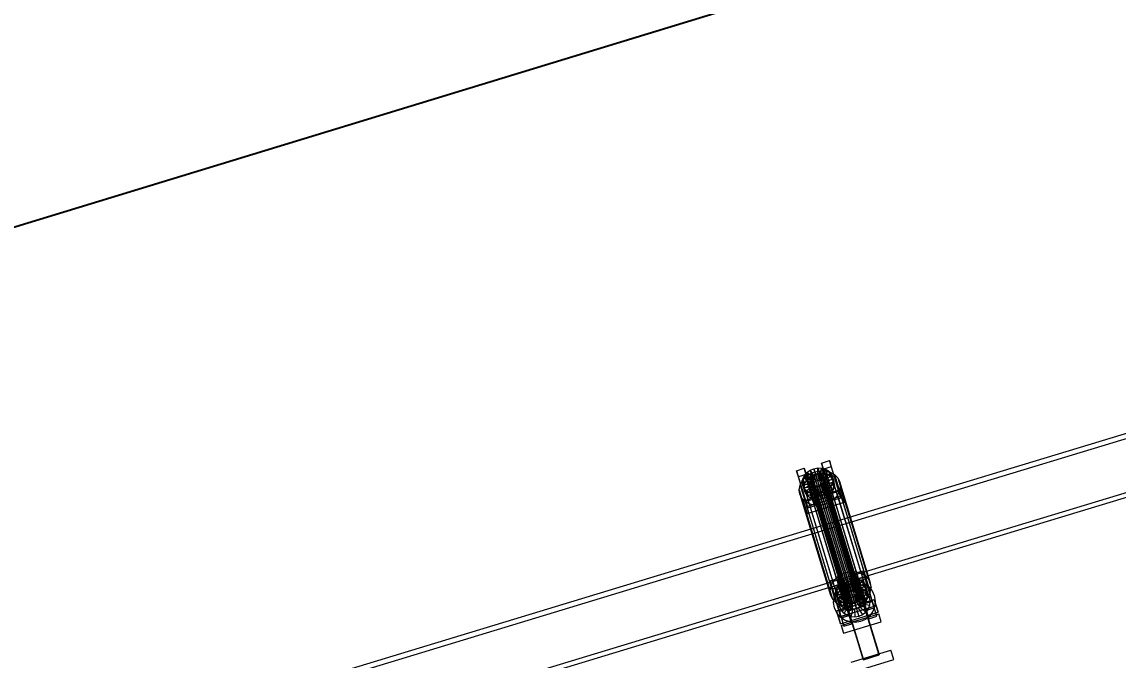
# Model space of a CAD drawing. Header units: millimetres. Extents: x -1970 to 34302, y -65268 to 6837.
# Drawn here: x 19881 to 21219, y 1930 to 2710 of the extents above; entities that cross this region are included whole.
import ezdxf

# ---------------------------------------------------------------- set-up
doc = ezdxf.new("R2010")
doc.units = ezdxf.units.MM
doc.layers.add('COTAS_P', color=1, linetype='Continuous', lineweight=0)
doc.layers.add('lateral_C02', color=7, linetype='Continuous', lineweight=0)
doc.dimstyles.new('R19_100', dxfattribs={"dimtxt": 250, "dimasz": 150, "dimexe": 150, "dimexo": 80, "dimgap": 100, "dimtad": 1, "dimtih": 1, "dimtoh": 1, "dimdsep": 46, "dimcen": 0.09, "dimadec": 0, "dimazin": 0, "dimtfac": 1, "dimtdec": 4, "dimtofl": 0, "dimtmove": 0, "dimatfit": 3, "dimfxl": 1, "dimtolj": 1, "dimtzin": 0, "dimarcsym": 0})

# ---------------------------------------------------------------- blocks, each defined once
blk = doc.blocks.new('*D3')
at = {"layer": 'COTAS_P', "color": 0, "lineweight": -2, "transparency": 16777216}
for p, q in [((25334.8, 3271.6), (25051.3, 4199.2)), ((16158.2, 1324.5), (24951.7, 4011.9)), ((16254.4, 496.5), (15970.9, 1424.2))]:
    blk.add_line(p, q, dxfattribs=at)
at = {"layer": 'COTAS_P', "color": 0, "transparency": 16777216}
for points in [[(24944.4, 4035.8), (24959, 3988), (25095.1, 4055.8)], [(16150.9, 1348.5), (16165.5, 1300.6), (16014.7, 1280.7)]]:
    blk.add_solid(points, dxfattribs=at)
at = {"layer": 'Defpoints', "color": 0, "transparency": 16777216}
for p in [(25095.1, 4055.8), (25358.2, 3195.1), (16277.8, 420)]:
    blk.add_point(p, dxfattribs=at)

msp = doc.modelspace()

# ---------------------------------------------------------------- linework, layer by layer
at = {"layer": 'lateral_C02'}
for p, q in [((21805.732, 2382.347), (20868.033, 2097.526)), ((20869.777, 2091.785), (21807.476, 2376.606)), ((20888.037, 2031.668), (21825.736, 2316.489)), ((21827.48, 2310.748), (20889.781, 2025.927)), ((20857.151, 2171.037), (20866.714, 2173.959)), ((20859.485, 2163.353), (20857.151, 2171.037)), ((20857.151, 2171.037), (20868.674, 2133.444)), ((20866.714, 2173.959), (20869.048, 2166.276)), ((20878.237, 2136.366), (20866.714, 2173.959)), ((20826.548, 2161.684), (20836.111, 2164.607)), ((20828.882, 2154.001), (20826.548, 2161.684)), ((20826.548, 2161.684), (20838.071, 2124.091)), ((20838.445, 2156.923), (20828.882, 2154.001)), ((20840.405, 2116.408), (20828.882, 2154.001)), ((20833.499, 2149.296), (20837.56, 2153.995)), ((20834.303, 2151.891), (20836.246, 2155.855)), ((20836.111, 2164.607), (20838.445, 2156.923)), ((20847.635, 2127.014), (20836.111, 2164.607)), ((20836.246, 2155.855), (20839.284, 2159.37)), ((20844.706, 2152.384), (20836.246, 2155.855)), ((20836.246, 2155.855), (20838.246, 2149.269)), ((20837.56, 2153.995), (20842.81, 2157.772)), ((20837.56, 2153.995), (20875.068, 2030.511)), ((20838.445, 2156.923), (20849.968, 2119.331)), ((20839.284, 2159.37), (20843.211, 2162.196)), ((20846.145, 2154.049), (20839.284, 2159.37)), ((20839.284, 2159.37), (20841.284, 2152.784)), ((20845.211, 2155.61), (20841.284, 2152.784)), ((20842.81, 2157.772), (20848.889, 2160.372)), ((20842.81, 2157.772), (20880.317, 2034.288)), ((20843.211, 2162.196), (20847.758, 2164.14)), ((20848.005, 2155.387), (20843.211, 2162.196)), ((20843.211, 2162.196), (20845.211, 2155.61)), ((20844.372, 2153.482), (20845.811, 2155.146)), ((20846.145, 2154.049), (20844.706, 2152.384)), ((20849.759, 2157.554), (20845.211, 2155.61)), ((20845.211, 2155.61), (20850.005, 2148.802)), ((20845.811, 2155.146), (20847.671, 2156.485)), ((20845.811, 2155.146), (20889.32, 2011.905)), ((20848.005, 2155.387), (20846.145, 2154.049)), ((20848.145, 2147.463), (20846.145, 2154.049)), ((20847.671, 2156.485), (20849.825, 2157.406)), ((20847.671, 2156.485), (20891.18, 2013.244)), ((20847.758, 2164.14), (20852.616, 2165.07)), ((20850.159, 2156.308), (20847.758, 2164.14)), ((20847.758, 2164.14), (20849.759, 2157.554)), ((20850.159, 2156.308), (20848.005, 2155.387)), ((20850.005, 2148.802), (20848.005, 2155.387)), ((20848.889, 2160.372), (20855.384, 2161.615)), ((20848.889, 2160.372), (20886.397, 2036.888)), ((20854.617, 2158.485), (20849.759, 2157.554)), ((20849.759, 2157.554), (20852.159, 2149.723)), ((20849.825, 2157.406), (20852.127, 2157.847)), ((20849.825, 2157.406), (20893.334, 2014.165)), ((20852.46, 2156.749), (20850.159, 2156.308)), ((20852.159, 2149.723), (20850.159, 2156.308)), ((20852.127, 2157.847), (20854.418, 2157.777)), ((20852.127, 2157.847), (20895.635, 2014.605)), ((20852.46, 2156.749), (20852.616, 2165.07)), ((20854.752, 2156.679), (20852.46, 2156.749)), ((20854.46, 2150.163), (20852.46, 2156.749)), ((20852.616, 2165.07), (20857.454, 2164.923)), ((20852.616, 2165.07), (20854.617, 2158.485)), ((20854.418, 2157.777), (20856.544, 2157.201)), ((20854.418, 2157.777), (20897.927, 2014.535)), ((20854.617, 2158.485), (20854.46, 2150.163)), ((20859.455, 2158.337), (20854.617, 2158.485)), ((20854.752, 2156.679), (20857.454, 2164.923)), ((20856.878, 2156.104), (20854.752, 2156.679)), ((20856.752, 2150.093), (20854.752, 2156.679)), ((20855.384, 2161.615), (20861.851, 2161.418)), ((20855.384, 2161.615), (20892.891, 2038.131)), ((20856.544, 2157.201), (20858.36, 2156.16)), ((20856.544, 2157.201), (20900.053, 2013.96)), ((20859.455, 2158.337), (20856.752, 2150.093)), ((20856.878, 2156.104), (20861.942, 2163.708)), ((20858.693, 2155.062), (20856.878, 2156.104)), ((20858.878, 2149.518), (20856.878, 2156.104)), ((20857.454, 2164.923), (20861.942, 2163.708)), ((20857.454, 2164.923), (20859.455, 2158.337)), ((20858.36, 2156.16), (20859.741, 2154.722)), ((20858.36, 2156.16), (20901.868, 2012.918)), ((20858.693, 2155.062), (20865.775, 2161.509)), ((20860.074, 2153.625), (20858.693, 2155.062)), ((20860.693, 2148.476), (20858.693, 2155.062)), ((20863.943, 2157.123), (20858.878, 2149.518)), ((20863.943, 2157.123), (20859.455, 2158.337)), ((20869.048, 2166.276), (20859.485, 2163.353)), ((20871.008, 2125.76), (20859.485, 2163.353)), ((20859.741, 2154.722), (20860.593, 2152.988)), ((20859.741, 2154.722), (20903.249, 2011.481)), ((20860.074, 2153.625), (20868.69, 2158.475)), ((20867.775, 2154.923), (20860.693, 2148.476)), ((20870.49, 2154.813), (20860.926, 2151.89)), ((20861.851, 2161.418), (20867.851, 2159.794)), ((20861.851, 2161.418), (20899.359, 2037.934)), ((20861.942, 2163.708), (20865.775, 2161.509)), ((20861.942, 2163.708), (20863.943, 2157.123)), ((20867.775, 2154.923), (20863.943, 2157.123)), ((20865.775, 2161.509), (20868.69, 2158.475)), ((20865.775, 2161.509), (20867.775, 2154.923)), ((20870.69, 2151.889), (20867.775, 2154.923)), ((20867.851, 2159.794), (20872.974, 2156.854)), ((20867.851, 2159.794), (20905.359, 2036.31)), ((20868.69, 2158.475), (20870.49, 2154.813)), ((20868.69, 2158.475), (20870.69, 2151.889)), ((20869.048, 2166.276), (20880.571, 2128.683)), ((20872.49, 2148.227), (20870.49, 2154.813)), ((20870.49, 2154.813), (20871.051, 2150.772)), ((20872.974, 2156.854), (20876.872, 2152.798)), ((20872.974, 2156.854), (20910.482, 2033.37)), ((20829.945, 2138.457), (20830.901, 2143.996)), ((20830.901, 2143.996), (20833.499, 2149.296)), ((20830.901, 2143.996), (20868.409, 2020.512)), ((20833.499, 2149.296), (20871.006, 2025.812)), ((20833.588, 2147.747), (20834.303, 2151.891)), ((20843.446, 2148.543), (20833.588, 2147.747)), ((20833.588, 2147.747), (20835.588, 2141.161)), ((20834.149, 2143.707), (20833.588, 2147.747)), ((20843.712, 2146.629), (20834.149, 2143.707)), ((20834.149, 2143.707), (20836.149, 2137.121)), ((20835.949, 2140.045), (20834.149, 2143.707)), ((20843.785, 2150.506), (20834.303, 2151.891)), ((20834.303, 2151.891), (20836.303, 2145.305)), ((20836.303, 2145.305), (20835.588, 2141.161)), ((20835.588, 2141.161), (20845.447, 2141.957)), ((20835.588, 2141.161), (20836.149, 2137.121)), ((20844.565, 2144.895), (20835.949, 2140.045)), ((20838.246, 2149.269), (20836.303, 2145.305)), ((20836.303, 2145.305), (20845.786, 2143.92)), ((20841.284, 2152.784), (20838.246, 2149.269)), ((20838.246, 2149.269), (20846.706, 2145.798)), ((20845.946, 2143.457), (20838.864, 2137.01)), ((20841.284, 2152.784), (20848.145, 2147.463)), ((20847.761, 2142.416), (20842.696, 2134.811)), ((20843.113, 2149.641), (20843.452, 2151.604)), ((20843.379, 2147.727), (20843.113, 2149.641)), ((20843.113, 2149.641), (20886.622, 2006.4)), ((20844.231, 2145.992), (20843.379, 2147.727)), ((20843.379, 2147.727), (20886.888, 2004.486)), ((20843.785, 2150.506), (20843.446, 2148.543)), ((20845.447, 2141.957), (20843.446, 2148.543)), ((20843.446, 2148.543), (20843.712, 2146.629)), ((20843.452, 2151.604), (20844.372, 2153.482)), ((20843.452, 2151.604), (20886.961, 2008.362)), ((20845.713, 2140.044), (20843.712, 2146.629)), ((20843.712, 2146.629), (20844.565, 2144.895)), ((20844.706, 2152.384), (20843.785, 2150.506)), ((20845.786, 2143.92), (20843.785, 2150.506)), ((20845.612, 2144.555), (20844.231, 2145.992)), ((20844.231, 2145.992), (20887.74, 2002.751)), ((20844.372, 2153.482), (20887.881, 2010.24)), ((20846.565, 2138.309), (20844.565, 2144.895)), ((20844.565, 2144.895), (20845.946, 2143.457)), ((20846.706, 2145.798), (20844.706, 2152.384)), ((20845.447, 2141.957), (20845.786, 2143.92)), ((20845.713, 2140.044), (20845.447, 2141.957)), ((20847.428, 2143.513), (20845.612, 2144.555)), ((20845.612, 2144.555), (20889.121, 2001.314)), ((20845.786, 2143.92), (20846.706, 2145.798)), ((20847.946, 2136.872), (20845.946, 2143.457)), ((20845.946, 2143.457), (20847.761, 2142.416)), ((20846.706, 2145.798), (20848.145, 2147.463)), ((20849.887, 2141.84), (20847.184, 2133.596)), ((20849.554, 2142.938), (20847.428, 2143.513)), ((20847.428, 2143.513), (20890.936, 2000.272)), ((20849.761, 2135.83), (20847.761, 2142.416)), ((20847.761, 2142.416), (20849.887, 2141.84)), ((20848.145, 2147.463), (20850.005, 2148.802)), ((20851.845, 2142.868), (20849.554, 2142.938)), ((20849.554, 2142.938), (20893.062, 1999.696)), ((20851.887, 2135.254), (20849.887, 2141.84)), ((20849.887, 2141.84), (20852.179, 2141.77)), ((20850.005, 2148.802), (20852.159, 2149.723)), ((20854.147, 2143.309), (20851.845, 2142.868)), ((20851.845, 2142.868), (20895.354, 1999.627)), ((20852.179, 2141.77), (20852.022, 2133.449)), ((20852.159, 2149.723), (20854.46, 2150.163)), ((20852.179, 2141.77), (20854.48, 2142.211)), ((20854.179, 2135.185), (20852.179, 2141.77)), ((20856.301, 2144.23), (20854.147, 2143.309)), ((20854.147, 2143.309), (20897.655, 2000.067)), ((20854.46, 2150.163), (20856.752, 2150.093)), ((20854.48, 2142.211), (20856.634, 2143.132)), ((20854.48, 2142.211), (20856.881, 2134.379)), ((20856.48, 2135.625), (20854.48, 2142.211)), ((20858.161, 2145.568), (20856.301, 2144.23)), ((20856.301, 2144.23), (20899.809, 2000.988)), ((20856.634, 2143.132), (20858.494, 2144.471)), ((20856.634, 2143.132), (20861.428, 2136.323)), ((20858.634, 2136.546), (20856.634, 2143.132)), ((20856.752, 2150.093), (20858.878, 2149.518)), ((20859.6, 2147.233), (20858.161, 2145.568)), ((20858.161, 2145.568), (20901.669, 2002.327)), ((20858.494, 2144.471), (20859.933, 2146.136)), ((20858.494, 2144.471), (20865.355, 2139.149)), ((20860.494, 2137.885), (20858.494, 2144.471)), ((20858.878, 2149.518), (20860.693, 2148.476)), ((20860.52, 2149.111), (20859.6, 2147.233)), ((20859.6, 2147.233), (20903.109, 2003.992)), ((20859.933, 2146.136), (20860.854, 2148.013)), ((20859.933, 2146.136), (20868.393, 2142.664)), ((20861.934, 2139.55), (20859.933, 2146.136)), ((20860.926, 2151.89), (20860.074, 2153.625)), ((20862.074, 2147.039), (20860.074, 2153.625)), ((20860.859, 2151.074), (20860.52, 2149.111)), ((20860.52, 2149.111), (20904.029, 2005.87)), ((20860.593, 2152.988), (20860.859, 2151.074)), ((20904.102, 2009.746), (20860.593, 2152.988)), ((20860.693, 2148.476), (20862.074, 2147.039)), ((20860.854, 2148.013), (20861.192, 2149.976)), ((20860.854, 2148.013), (20870.336, 2146.629)), ((20862.854, 2141.428), (20860.854, 2148.013)), ((20860.859, 2151.074), (20904.368, 2007.832)), ((20860.926, 2151.89), (20862.927, 2145.304)), ((20861.192, 2149.976), (20860.926, 2151.89)), ((20861.192, 2149.976), (20871.051, 2150.772)), ((20863.193, 2143.39), (20861.192, 2149.976)), ((20862.854, 2141.428), (20861.934, 2139.55)), ((20870.69, 2151.889), (20862.074, 2147.039)), ((20862.074, 2147.039), (20862.927, 2145.304)), ((20863.193, 2143.39), (20862.854, 2141.428)), ((20872.336, 2140.043), (20862.854, 2141.428)), ((20862.927, 2145.304), (20872.49, 2148.227)), ((20862.927, 2145.304), (20863.193, 2143.39)), ((20873.052, 2144.186), (20863.193, 2143.39)), ((20868.393, 2142.664), (20865.355, 2139.149)), ((20870.336, 2146.629), (20868.393, 2142.664)), ((20868.393, 2142.664), (20870.393, 2136.078)), ((20871.051, 2150.772), (20870.336, 2146.629)), ((20870.336, 2146.629), (20872.336, 2140.043)), ((20872.49, 2148.227), (20870.69, 2151.889)), ((20871.051, 2150.772), (20873.052, 2144.186)), ((20872.336, 2140.043), (20873.052, 2144.186)), ((20873.052, 2144.186), (20872.49, 2148.227)), ((20876.872, 2152.798), (20879.278, 2147.902)), ((20876.872, 2152.798), (20914.379, 2029.314)), ((20880.028, 2142.501), (20879.072, 2136.961)), ((20879.278, 2147.902), (20880.028, 2142.501)), ((20916.785, 2024.418), (20879.278, 2147.902)), ((20880.028, 2142.501), (20917.536, 2019.017)), ((20830.696, 2133.055), (20829.945, 2138.457)), ((20829.945, 2138.457), (20867.453, 2014.973)), ((20833.102, 2128.159), (20830.696, 2133.055)), ((20830.696, 2133.055), (20868.203, 2009.571)), ((20836.999, 2124.103), (20833.102, 2128.159)), ((20833.102, 2128.159), (20870.609, 2004.675)), ((20834.722, 2124.781), (20880.626, 2138.81)), ((20835.949, 2140.045), (20837.949, 2133.459)), ((20838.864, 2137.01), (20835.949, 2140.045)), ((20836.149, 2137.121), (20845.713, 2140.044)), ((20836.149, 2137.121), (20837.949, 2133.459)), ((20882.96, 2131.126), (20837.056, 2117.097)), ((20883.027, 2130.978), (20837.123, 2116.949)), ((20837.949, 2133.459), (20846.565, 2138.309)), ((20837.949, 2133.459), (20840.864, 2130.425)), ((20838.864, 2137.01), (20840.864, 2130.425)), ((20842.696, 2134.811), (20838.864, 2137.01)), ((20840.864, 2130.425), (20847.946, 2136.872)), ((20840.864, 2130.425), (20844.697, 2128.225)), ((20842.696, 2134.811), (20844.697, 2128.225)), ((20847.184, 2133.596), (20842.696, 2134.811)), ((20844.697, 2128.225), (20849.761, 2135.83)), ((20844.697, 2128.225), (20849.185, 2127.01)), ((20846.565, 2138.309), (20845.713, 2140.044)), ((20847.946, 2136.872), (20846.565, 2138.309)), ((20847.184, 2133.596), (20849.185, 2127.01)), ((20852.022, 2133.449), (20847.184, 2133.596)), ((20849.761, 2135.83), (20847.946, 2136.872)), ((20849.185, 2127.01), (20851.887, 2135.254)), ((20849.241, 2125.153), (20868.367, 2130.998)), ((20868.442, 2130.755), (20849.315, 2124.909)), ((20851.887, 2135.254), (20849.761, 2135.83)), ((20854.179, 2135.185), (20851.887, 2135.254)), ((20856.881, 2134.379), (20852.022, 2133.449)), ((20852.022, 2133.449), (20854.023, 2126.863)), ((20854.023, 2126.863), (20854.179, 2135.185)), ((20854.023, 2126.863), (20858.881, 2127.793)), ((20856.48, 2135.625), (20854.179, 2135.185)), ((20858.634, 2136.546), (20856.48, 2135.625)), ((20858.881, 2127.793), (20856.48, 2135.625)), ((20861.428, 2136.323), (20856.881, 2134.379)), ((20856.881, 2134.379), (20858.881, 2127.793)), ((20860.494, 2137.885), (20858.634, 2136.546)), ((20863.428, 2129.738), (20858.634, 2136.546)), ((20858.881, 2127.793), (20863.428, 2129.738)), ((20861.934, 2139.55), (20860.494, 2137.885)), ((20867.355, 2132.564), (20860.494, 2137.885)), ((20865.355, 2139.149), (20861.428, 2136.323)), ((20861.428, 2136.323), (20863.428, 2129.738)), ((20870.393, 2136.078), (20861.934, 2139.55)), ((20863.428, 2129.738), (20867.355, 2132.564)), ((20865.355, 2139.149), (20867.355, 2132.564)), ((20867.355, 2132.564), (20870.393, 2136.078)), ((20868.367, 2130.998), (20868.442, 2130.755)), ((20927.588, 1937.231), (20868.367, 2130.998)), ((20868.442, 2130.755), (20927.662, 1936.987)), ((20878.237, 2136.366), (20868.674, 2133.444)), ((20868.674, 2133.444), (20871.008, 2125.76)), ((20870.393, 2136.078), (20872.336, 2140.043)), ((20871.008, 2125.76), (20880.571, 2128.683)), ((20876.475, 2131.661), (20872.413, 2126.963)), ((20879.072, 2136.961), (20876.475, 2131.661)), ((20876.475, 2131.661), (20913.982, 2008.177)), ((20880.571, 2128.683), (20878.237, 2136.366)), ((20879.072, 2136.961), (20916.58, 2013.477)), ((20880.626, 2138.81), (20882.96, 2131.126)), ((20883.027, 2130.978), (20880.626, 2138.81)), ((20882.96, 2131.126), (20885.361, 2123.294)), ((20885.361, 2123.294), (20883.027, 2130.978)), ((20837.056, 2117.097), (20834.722, 2124.781)), ((20834.722, 2124.781), (20837.123, 2116.949)), ((20842.122, 2121.163), (20836.999, 2124.103)), ((20836.999, 2124.103), (20874.506, 2000.619)), ((20839.457, 2109.266), (20837.056, 2117.097)), ((20837.123, 2116.949), (20839.457, 2109.266)), ((20847.635, 2127.014), (20838.071, 2124.091)), ((20838.071, 2124.091), (20840.405, 2116.408)), ((20839.457, 2109.266), (20885.361, 2123.294)), ((20840.405, 2116.408), (20849.968, 2119.331)), ((20848.122, 2119.539), (20842.122, 2121.163)), ((20842.122, 2121.163), (20879.63, 1997.679)), ((20849.968, 2119.331), (20847.635, 2127.014)), ((20854.589, 2119.342), (20848.122, 2119.539)), ((20848.122, 2119.539), (20885.629, 1996.055)), ((20849.185, 2127.01), (20854.023, 2126.863)), ((20849.315, 2124.909), (20849.241, 2125.153)), ((20908.461, 1931.385), (20849.241, 2125.153)), ((20908.536, 1931.142), (20849.315, 2124.909)), ((20861.084, 2120.586), (20854.589, 2119.342)), ((20854.589, 2119.342), (20892.097, 1995.858)), ((20867.163, 2123.185), (20861.084, 2120.586)), ((20861.084, 2120.586), (20898.592, 1997.102)), ((20872.413, 2126.963), (20867.163, 2123.185)), ((20867.163, 2123.185), (20904.671, 1999.701)), ((20872.413, 2126.963), (20909.92, 2003.479)), ((20868.033, 2097.526), (19930.334, 1812.705)), ((19932.078, 1806.964), (20869.777, 2091.785)), ((20888.037, 2031.668), (20868.033, 2097.526)), ((20868.033, 2097.526), (20869.777, 2091.785)), ((20869.777, 2091.785), (20889.781, 2025.927)), ((20880.317, 2034.288), (20875.068, 2030.511)), ((20886.397, 2036.888), (20880.317, 2034.288)), ((20892.891, 2038.131), (20886.397, 2036.888)), ((20899.359, 2037.934), (20892.891, 2038.131)), ((20897.992, 2036.576), (20907.556, 2039.499)), ((20900.326, 2028.893), (20897.992, 2036.576)), ((20897.992, 2036.576), (20909.516, 1998.983)), ((20905.359, 2036.31), (20899.359, 2037.934)), ((20910.482, 2033.37), (20905.359, 2036.31)), ((20907.556, 2039.499), (20909.89, 2031.816)), ((20919.079, 2001.906), (20907.556, 2039.499)), ((19950.338, 1746.847), (20888.037, 2031.668)), ((20889.781, 2025.927), (19952.082, 1741.106)), ((20867.39, 2027.224), (20876.953, 2030.147)), ((20869.724, 2019.54), (20867.39, 2027.224)), ((20867.39, 2027.224), (20878.913, 1989.631)), ((20868.409, 2020.512), (20867.453, 2014.973)), ((20871.006, 2025.812), (20868.409, 2020.512)), ((20879.287, 2022.463), (20869.724, 2019.54)), ((20870.399, 2017.494), (20879.963, 2020.416)), ((20875.068, 2030.511), (20871.006, 2025.812)), ((20875.144, 2017.431), (20877.087, 2021.395)), ((20876.953, 2030.147), (20879.287, 2022.463)), ((20888.476, 1992.554), (20876.953, 2030.147)), ((20877.087, 2021.395), (20880.126, 2024.91)), ((20885.547, 2017.924), (20877.087, 2021.395)), ((20877.087, 2021.395), (20879.088, 2014.809)), ((20878.63, 2018.96), (20883.747, 2023.178)), ((20879.287, 2022.463), (20890.81, 1984.87)), ((20893.992, 1974.512), (20879.963, 2020.416)), ((20880.126, 2024.91), (20884.052, 2027.736)), ((20886.986, 2019.589), (20880.126, 2024.91)), ((20880.126, 2024.91), (20882.126, 2018.324)), ((20886.053, 2021.15), (20882.126, 2018.324)), ((20883.747, 2023.178), (20889.781, 2025.927)), ((20884.052, 2027.736), (20888.6, 2029.68)), ((20888.846, 2020.927), (20884.052, 2027.736)), ((20884.052, 2027.736), (20886.053, 2021.15)), ((20890.6, 2023.094), (20886.053, 2021.15)), ((20886.053, 2021.15), (20890.847, 2014.341)), ((20888.846, 2020.927), (20886.986, 2019.589)), ((20888.6, 2029.68), (20893.458, 2030.61)), ((20891, 2021.848), (20888.6, 2029.68)), ((20888.6, 2029.68), (20890.6, 2023.094)), ((20891, 2021.848), (20888.846, 2020.927)), ((20890.847, 2014.341), (20888.846, 2020.927)), ((20889.781, 2025.927), (20896.321, 2027.02)), ((20895.458, 2024.024), (20890.6, 2023.094)), ((20890.6, 2023.094), (20893.001, 2015.262)), ((20893.302, 2022.289), (20891, 2021.848)), ((20893.001, 2015.262), (20891, 2021.848)), ((20891.652, 2019.806), (20896.544, 2020.624)), ((20893.302, 2022.289), (20893.458, 2030.61)), ((20895.593, 2022.219), (20893.302, 2022.289)), ((20895.302, 2015.703), (20893.302, 2022.289)), ((20893.458, 2030.61), (20898.296, 2030.463)), ((20893.458, 2030.61), (20895.458, 2024.024)), ((20895.458, 2024.024), (20895.302, 2015.703)), ((20900.296, 2023.877), (20895.458, 2024.024)), ((20895.593, 2022.219), (20898.296, 2030.463)), ((20897.719, 2021.644), (20895.593, 2022.219)), ((20897.594, 2015.633), (20895.593, 2022.219)), ((20896.321, 2027.02), (20902.921, 2026.384)), ((20896.892, 2010.63), (20896.544, 2020.624)), ((20896.544, 2020.624), (20901.481, 2020.148)), ((20900.296, 2023.877), (20897.594, 2015.633)), ((20897.719, 2021.644), (20902.784, 2029.248)), ((20899.535, 2020.602), (20897.719, 2021.644)), ((20899.72, 2015.058), (20897.719, 2021.644)), ((20898.296, 2030.463), (20902.784, 2029.248)), ((20898.296, 2030.463), (20900.296, 2023.877)), ((20899.23, 2010.405), (20901.481, 2020.148)), ((20899.535, 2020.602), (20906.616, 2027.049)), ((20900.916, 2019.164), (20899.535, 2020.602)), ((20901.535, 2014.016), (20899.535, 2020.602)), ((20904.785, 2022.662), (20899.72, 2015.058)), ((20904.785, 2022.662), (20900.296, 2023.877)), ((20909.89, 2031.816), (20900.326, 2028.893)), ((20911.849, 1991.3), (20900.326, 2028.893)), ((20900.916, 2019.164), (20909.532, 2024.015)), ((20901.002, 2026.846), (20910.566, 2029.769)), ((20901.002, 2026.846), (20915.031, 1980.942)), ((20901.481, 2020.148), (20906.127, 2018.411)), ((20908.617, 2020.463), (20901.535, 2014.016)), ((20911.331, 2020.352), (20901.768, 2017.43)), ((20902.784, 2029.248), (20906.616, 2027.049)), ((20902.784, 2029.248), (20904.785, 2022.662)), ((20902.921, 2026.384), (20909.132, 2024.061)), ((20908.617, 2020.463), (20904.785, 2022.662)), ((20906.616, 2027.049), (20909.532, 2024.015)), ((20906.616, 2027.049), (20908.617, 2020.463)), ((20911.532, 2017.429), (20908.617, 2020.463)), ((20909.132, 2024.061), (20914.53, 2020.21)), ((20909.532, 2024.015), (20911.331, 2020.352)), ((20909.532, 2024.015), (20911.532, 2017.429)), ((20909.89, 2031.816), (20921.413, 1994.223)), ((20914.379, 2029.314), (20910.482, 2033.37)), ((20924.594, 1983.865), (20910.566, 2029.769)), ((20913.332, 2013.767), (20911.331, 2020.352)), ((20911.331, 2020.352), (20911.893, 2016.312)), ((20916.785, 2024.418), (20914.379, 2029.314)), ((20914.53, 2020.21), (20918.747, 2015.093)), ((20917.536, 2019.017), (20916.785, 2024.418)), ((20867.453, 2014.973), (20868.203, 2009.571)), ((20868.203, 2009.571), (20870.609, 2004.675)), ((20881.247, 1981.948), (20869.724, 2019.54)), ((20870.399, 2017.494), (20884.428, 1971.59)), ((20871.82, 2000.752), (20872.456, 2007.352)), ((20872.456, 2007.352), (20874.779, 2013.563)), ((20874.429, 2013.287), (20875.144, 2017.431)), ((20884.288, 2014.083), (20874.429, 2013.287)), ((20874.429, 2013.287), (20876.43, 2006.701)), ((20874.991, 2009.246), (20874.429, 2013.287)), ((20874.779, 2013.563), (20878.63, 2018.96)), ((20884.554, 2012.169), (20874.991, 2009.246)), ((20874.991, 2009.246), (20876.991, 2002.661)), ((20876.79, 2005.584), (20874.991, 2009.246)), ((20884.627, 2016.046), (20875.144, 2017.431)), ((20875.144, 2017.431), (20877.145, 2010.845)), ((20877.145, 2010.845), (20876.43, 2006.701)), ((20876.43, 2006.701), (20886.288, 2007.497)), ((20885.406, 2010.434), (20876.79, 2005.584)), ((20879.088, 2014.809), (20877.145, 2010.845)), ((20877.145, 2010.845), (20886.627, 2009.46)), ((20878.692, 2005.912), (20880.43, 2010.557)), ((20882.126, 2018.324), (20879.088, 2014.809)), ((20879.088, 2014.809), (20887.548, 2011.338)), ((20886.787, 2008.997), (20879.706, 2002.55)), ((20880.43, 2010.557), (20883.31, 2014.595)), ((20889.259, 2005.862), (20880.43, 2010.557)), ((20882.126, 2018.324), (20888.987, 2013.003)), ((20883.31, 2014.595), (20887.138, 2017.75)), ((20890.623, 2007.774), (20883.31, 2014.595)), ((20888.603, 2007.955), (20883.538, 2000.351)), ((20884.627, 2016.046), (20884.288, 2014.083)), ((20886.288, 2007.497), (20884.288, 2014.083)), ((20884.288, 2014.083), (20884.554, 2012.169)), ((20886.554, 2005.583), (20884.554, 2012.169)), ((20884.554, 2012.169), (20885.406, 2010.434)), ((20885.547, 2017.924), (20884.627, 2016.046)), ((20886.627, 2009.46), (20884.627, 2016.046)), ((20887.407, 2003.848), (20885.406, 2010.434)), ((20885.406, 2010.434), (20886.787, 2008.997)), ((20886.986, 2019.589), (20885.547, 2017.924)), ((20887.548, 2011.338), (20885.547, 2017.924)), ((20886.288, 2007.497), (20886.627, 2009.46)), ((20886.554, 2005.583), (20886.288, 2007.497)), ((20886.961, 2008.362), (20886.622, 2006.4)), ((20886.627, 2009.46), (20887.548, 2011.338)), ((20888.788, 2002.411), (20886.787, 2008.997)), ((20886.787, 2008.997), (20888.603, 2007.955)), ((20887.881, 2010.24), (20886.961, 2008.362)), ((20888.987, 2013.003), (20886.986, 2019.589)), ((20887.138, 2017.75), (20891.652, 2019.806)), ((20892.436, 2009.269), (20887.138, 2017.75)), ((20887.548, 2011.338), (20888.987, 2013.003)), ((20889.32, 2011.905), (20887.881, 2010.24)), ((20890.729, 2007.38), (20888.026, 1999.136)), ((20890.603, 2001.369), (20888.603, 2007.955)), ((20888.603, 2007.955), (20890.729, 2007.38)), ((20888.987, 2013.003), (20890.847, 2014.341)), ((20889.259, 2005.862), (20890.623, 2007.774)), ((20891.18, 2013.244), (20889.32, 2011.905)), ((20890.623, 2007.774), (20892.436, 2009.269)), ((20892.729, 2000.794), (20890.729, 2007.38)), ((20890.729, 2007.38), (20893.02, 2007.31)), ((20890.847, 2014.341), (20893.001, 2015.262)), ((20893.334, 2014.165), (20891.18, 2013.244)), ((20894.574, 2010.243), (20891.652, 2019.806)), ((20892.436, 2009.269), (20894.574, 2010.243)), ((20893.02, 2007.31), (20892.864, 1998.989)), ((20893.001, 2015.262), (20895.302, 2015.703)), ((20893.02, 2007.31), (20895.322, 2007.751)), ((20895.021, 2000.724), (20893.02, 2007.31)), ((20895.635, 2014.605), (20893.334, 2014.165)), ((20894.574, 2010.243), (20896.892, 2010.63)), ((20895.302, 2015.703), (20897.594, 2015.633)), ((20895.322, 2007.751), (20897.476, 2008.672)), ((20895.322, 2007.751), (20897.722, 1999.919)), ((20897.322, 2001.165), (20895.322, 2007.751)), ((20897.927, 2014.535), (20895.635, 2014.605)), ((20896.892, 2010.63), (20899.23, 2010.405)), ((20897.476, 2008.672), (20899.336, 2010.01)), ((20897.476, 2008.672), (20902.27, 2001.863)), ((20899.476, 2002.086), (20897.476, 2008.672)), ((20897.594, 2015.633), (20899.72, 2015.058)), ((20900.053, 2013.96), (20897.927, 2014.535)), ((20899.23, 2010.405), (20901.431, 2009.582)), ((20899.336, 2010.01), (20900.775, 2011.675)), ((20899.336, 2010.01), (20906.196, 2004.689)), ((20901.336, 2003.424), (20899.336, 2010.01)), ((20899.72, 2015.058), (20901.535, 2014.016)), ((20901.868, 2012.918), (20900.053, 2013.96)), ((20900.775, 2011.675), (20901.695, 2013.553)), ((20900.775, 2011.675), (20909.235, 2008.204)), ((20902.775, 2005.089), (20900.775, 2011.675)), ((20901.768, 2017.43), (20900.916, 2019.164)), ((20902.916, 2012.579), (20900.916, 2019.164)), ((20901.431, 2009.582), (20906.127, 2018.411)), ((20901.431, 2009.582), (20903.343, 2008.217)), ((20901.535, 2014.016), (20902.916, 2012.579)), ((20901.695, 2013.553), (20902.034, 2015.516)), ((20901.695, 2013.553), (20911.178, 2012.168)), ((20903.696, 2006.967), (20901.695, 2013.553)), ((20901.768, 2017.43), (20903.768, 2010.844)), ((20902.034, 2015.516), (20901.768, 2017.43)), ((20903.249, 2011.481), (20901.868, 2012.918)), ((20902.034, 2015.516), (20911.893, 2016.312)), ((20904.034, 2008.93), (20902.034, 2015.516)), ((20903.696, 2006.967), (20902.775, 2005.089)), ((20911.532, 2017.429), (20902.916, 2012.579)), ((20902.916, 2012.579), (20903.768, 2010.844)), ((20904.102, 2009.746), (20903.249, 2011.481)), ((20903.343, 2008.217), (20910.164, 2015.53)), ((20903.343, 2008.217), (20904.838, 2006.404)), ((20904.034, 2008.93), (20903.696, 2006.967)), ((20913.178, 2005.582), (20903.696, 2006.967)), ((20903.768, 2010.844), (20913.332, 2013.767)), ((20903.768, 2010.844), (20904.034, 2008.93)), ((20904.029, 2005.87), (20904.368, 2007.832)), ((20913.893, 2009.726), (20904.034, 2008.93)), ((20904.368, 2007.832), (20904.102, 2009.746)), ((20904.838, 2006.404), (20913.319, 2011.702)), ((20915.375, 2007.189), (20905.812, 2004.266)), ((20906.127, 2018.411), (20910.164, 2015.53)), ((20909.235, 2008.204), (20906.196, 2004.689)), ((20911.178, 2012.168), (20909.235, 2008.204)), ((20909.235, 2008.204), (20911.235, 2001.618)), ((20909.92, 2003.479), (20913.982, 2008.177)), ((20910.164, 2015.53), (20913.319, 2011.702)), ((20911.893, 2016.312), (20911.178, 2012.168)), ((20911.178, 2012.168), (20913.178, 2005.582)), ((20913.332, 2013.767), (20911.532, 2017.429)), ((20911.893, 2016.312), (20913.893, 2009.726)), ((20913.178, 2005.582), (20913.893, 2009.726)), ((20913.319, 2011.702), (20915.375, 2007.189)), ((20913.893, 2009.726), (20913.332, 2013.767)), ((20913.982, 2008.177), (20916.58, 2013.477)), ((20915.375, 2007.189), (20916.193, 2002.297)), ((20916.58, 2013.477), (20917.536, 2019.017)), ((20918.747, 2015.093), (20921.496, 2009.059)), ((20921.496, 2009.059), (20922.589, 2002.519)), ((20870.609, 2004.675), (20874.506, 2000.619)), ((20872.914, 1994.212), (20871.82, 2000.752)), ((20875.663, 1988.178), (20872.914, 1994.212)), ((20874.506, 2000.619), (20879.63, 1997.679)), ((20875.564, 1990.321), (20921.468, 2004.349)), ((20876.43, 2006.701), (20876.991, 2002.661)), ((20876.79, 2005.584), (20878.791, 1998.998)), ((20879.706, 2002.55), (20876.79, 2005.584)), ((20876.991, 2002.661), (20886.554, 2005.583)), ((20876.991, 2002.661), (20878.791, 1998.998)), ((20923.802, 1996.666), (20877.898, 1982.637)), ((20923.869, 1996.517), (20877.964, 1982.489)), ((20878.216, 2000.975), (20878.692, 2005.912)), ((20888.21, 2001.323), (20878.216, 2000.975)), ((20879.034, 1996.083), (20878.216, 2000.975)), ((20888.436, 2003.661), (20878.692, 2005.912)), ((20878.791, 1998.998), (20887.407, 2003.848)), ((20878.791, 1998.998), (20881.706, 1995.964)), ((20888.598, 1999.005), (20879.034, 1996.083)), ((20881.091, 1991.569), (20879.034, 1996.083)), ((20879.63, 1997.679), (20885.629, 1996.055)), ((20879.706, 2002.55), (20881.706, 1995.964)), ((20883.538, 2000.351), (20879.706, 2002.55)), ((20889.572, 1996.867), (20881.091, 1991.569)), ((20881.706, 1995.964), (20888.788, 2002.411)), ((20881.706, 1995.964), (20885.538, 1993.765)), ((20883.538, 2000.351), (20885.538, 1993.765)), ((20888.026, 1999.136), (20883.538, 2000.351)), ((20891.066, 1995.054), (20884.245, 1987.741)), ((20885.538, 1993.765), (20890.603, 2001.369)), ((20885.538, 1993.765), (20890.026, 1992.55)), ((20885.629, 1996.055), (20892.097, 1995.858)), ((20887.407, 2003.848), (20886.554, 2005.583)), ((20886.622, 2006.4), (20886.888, 2004.486)), ((20886.888, 2004.486), (20887.74, 2002.751)), ((20888.788, 2002.411), (20887.407, 2003.848)), ((20887.74, 2002.751), (20889.121, 2001.314)), ((20888.026, 1999.136), (20890.026, 1992.55)), ((20892.864, 1998.989), (20888.026, 1999.136)), ((20888.21, 2001.323), (20888.436, 2003.661)), ((20888.598, 1999.005), (20888.21, 2001.323)), ((20892.979, 1993.69), (20888.283, 1984.861)), ((20888.436, 2003.661), (20889.259, 2005.862)), ((20889.572, 1996.867), (20888.598, 1999.005)), ((20890.603, 2001.369), (20888.788, 2002.411)), ((20889.121, 2001.314), (20890.936, 2000.272)), ((20891.066, 1995.054), (20889.572, 1996.867)), ((20889.998, 1990.967), (20909.125, 1996.814)), ((20890.026, 1992.55), (20892.729, 2000.794)), ((20909.367, 1996.019), (20890.241, 1990.173)), ((20892.729, 2000.794), (20890.603, 2001.369)), ((20890.936, 2000.272), (20893.062, 1999.696)), ((20892.979, 1993.69), (20891.066, 1995.054)), ((20892.097, 1995.858), (20898.592, 1997.102)), ((20895.021, 2000.724), (20892.729, 2000.794)), ((20897.722, 1999.919), (20892.864, 1998.989)), ((20892.864, 1998.989), (20894.864, 1992.403)), ((20895.179, 1992.867), (20892.979, 1993.69)), ((20893.062, 1999.696), (20895.354, 1999.627)), ((20894.864, 1992.403), (20895.021, 2000.724)), ((20897.322, 2001.165), (20895.021, 2000.724)), ((20895.354, 1999.627), (20897.655, 2000.067)), ((20899.476, 2002.086), (20897.322, 2001.165)), ((20899.723, 1993.333), (20897.322, 2001.165)), ((20897.655, 2000.067), (20899.809, 2000.988)), ((20902.27, 2001.863), (20897.722, 1999.919)), ((20897.722, 1999.919), (20899.723, 1993.333)), ((20898.592, 1997.102), (20904.671, 1999.701)), ((20901.336, 2003.424), (20899.476, 2002.086)), ((20904.27, 1995.277), (20899.476, 2002.086)), ((20899.723, 1993.333), (20904.27, 1995.277)), ((20899.809, 2000.988), (20901.669, 2002.327)), ((20901.973, 1994.003), (20899.835, 1993.029)), ((20902.775, 2005.089), (20901.336, 2003.424)), ((20908.197, 1998.103), (20901.336, 2003.424)), ((20901.669, 2002.327), (20903.109, 2003.992)), ((20903.786, 1995.497), (20901.973, 1994.003)), ((20901.973, 1994.003), (20907.271, 1985.522)), ((20906.196, 2004.689), (20902.27, 2001.863)), ((20902.27, 2001.863), (20904.27, 1995.277)), ((20911.235, 2001.618), (20902.775, 2005.089)), ((20903.109, 2003.992), (20904.029, 2005.87)), ((20905.151, 1997.41), (20903.786, 1995.497)), ((20903.786, 1995.497), (20911.099, 1988.676)), ((20904.27, 1995.277), (20908.197, 1998.103)), ((20904.671, 1999.701), (20909.92, 2003.479)), ((20904.838, 2006.404), (20905.812, 2004.266)), ((20905.974, 1999.61), (20905.151, 1997.41)), ((20905.151, 1997.41), (20913.98, 1992.714)), ((20905.812, 2004.266), (20906.199, 2001.949)), ((20906.199, 2001.949), (20905.974, 1999.61)), ((20905.974, 1999.61), (20915.717, 1997.36)), ((20906.196, 2004.689), (20908.197, 1998.103)), ((20906.199, 2001.949), (20916.193, 2002.297)), ((20908.197, 1998.103), (20911.235, 2001.618)), ((20909.125, 1996.814), (20909.367, 1996.019)), ((20927.274, 1937.437), (20909.125, 1996.814)), ((20909.367, 1996.019), (20927.517, 1936.642)), ((20919.079, 2001.906), (20909.516, 1998.983)), ((20909.516, 1998.983), (20911.849, 1991.3)), ((20911.235, 2001.618), (20913.178, 2005.582)), ((20911.849, 1991.3), (20921.413, 1994.223)), ((20915.717, 1997.36), (20913.98, 1992.714)), ((20916.193, 2002.297), (20915.717, 1997.36)), ((20921.413, 1994.223), (20919.079, 2001.906)), ((20921.953, 1995.919), (20919.63, 1989.709)), ((20921.468, 2004.349), (20923.802, 1996.666)), ((20923.869, 1996.517), (20921.468, 2004.349)), ((20922.589, 2002.519), (20921.953, 1995.919)), ((20923.802, 1996.666), (20926.202, 1988.834)), ((20926.202, 1988.834), (20923.869, 1996.517)), ((20877.898, 1982.637), (20875.564, 1990.321)), ((20875.564, 1990.321), (20877.964, 1982.489)), ((20879.88, 1983.061), (20875.663, 1988.178)), ((20880.298, 1974.805), (20877.898, 1982.637)), ((20877.964, 1982.489), (20880.298, 1974.805)), ((20888.476, 1992.554), (20878.913, 1989.631)), ((20878.913, 1989.631), (20881.247, 1981.948)), ((20885.278, 1979.21), (20879.88, 1983.061)), ((20880.298, 1974.805), (20926.202, 1988.834)), ((20880.975, 1972.626), (20926.879, 1986.654)), ((20884.245, 1987.741), (20881.091, 1991.569)), ((20881.247, 1981.948), (20890.81, 1984.87)), ((20888.283, 1984.861), (20884.245, 1987.741)), ((20892.929, 1983.123), (20888.283, 1984.861)), ((20890.81, 1984.87), (20888.476, 1992.554)), ((20890.241, 1990.173), (20889.998, 1990.967)), ((20908.148, 1931.59), (20889.998, 1990.967)), ((20890.026, 1992.55), (20894.864, 1992.403)), ((20908.391, 1930.796), (20890.241, 1990.173)), ((20895.179, 1992.867), (20892.929, 1983.123)), ((20897.866, 1982.647), (20892.929, 1983.123)), ((20913.49, 1982.563), (20894.363, 1976.717)), ((20894.864, 1992.403), (20899.723, 1993.333)), ((20897.518, 1992.641), (20895.179, 1992.867)), ((20899.835, 1993.029), (20897.518, 1992.641)), ((20897.518, 1992.641), (20897.866, 1982.647)), ((20902.758, 1983.465), (20897.866, 1982.647)), ((20899.835, 1993.029), (20902.758, 1983.465)), ((20907.271, 1985.522), (20902.758, 1983.465)), ((20910.662, 1980.094), (20904.628, 1977.345)), ((20911.099, 1988.676), (20907.271, 1985.522)), ((20915.779, 1984.311), (20910.662, 1980.094)), ((20913.98, 1992.714), (20911.099, 1988.676)), ((20913.49, 1982.563), (20927.402, 1937.041)), ((20915.031, 1980.942), (20924.594, 1983.865)), ((20919.63, 1989.709), (20915.779, 1984.311)), ((20929.802, 1977.091), (20926.879, 1986.654)), ((20880.975, 1972.626), (20883.897, 1963.062)), ((20883.897, 1963.062), (20929.802, 1977.091)), ((20884.428, 1971.59), (20893.992, 1974.512)), ((20891.488, 1976.887), (20885.278, 1979.21)), ((20898.088, 1976.251), (20891.488, 1976.887)), ((20908.275, 1931.196), (20894.363, 1976.717)), ((20904.628, 1977.345), (20898.088, 1976.251)), ((20893.255, 1927.651), (20941.837, 1942.498)), ((20945.345, 1931.022), (20941.837, 1942.498)), ((20896.763, 1916.175), (20945.345, 1931.022)), ((20927.274, 1937.437), (20908.148, 1931.59)), ((20908.148, 1931.59), (20908.391, 1930.796)), ((20927.402, 1937.041), (20908.275, 1931.196)), ((20908.391, 1930.796), (20927.517, 1936.642)), ((20927.588, 1937.231), (20908.461, 1931.385)), ((20908.461, 1931.385), (20908.536, 1931.142)), ((20908.536, 1931.142), (20927.662, 1936.987)), ((20927.517, 1936.642), (20927.274, 1937.437)), ((20927.662, 1936.987), (20927.588, 1937.231))]:
    msp.add_line(p, q, dxfattribs=at)

# ---------------------------------------------------------------- dimensions: what is measured, and where the dimension line sits
at = {"layer": 'COTAS_P'}
dim = msp.add_aligned_dim(p1=(16277.765, 420), p2=(25358.187, 3195.061), distance=900, text='<> P', dimstyle='R19_100', dxfattribs=at)
dim.commit()
dim.dimension.update_dxf_attribs({"geometry": '*D3', "text_midpoint": (20554.937, 2668.234)})

doc.saveas('drawing.dxf')
